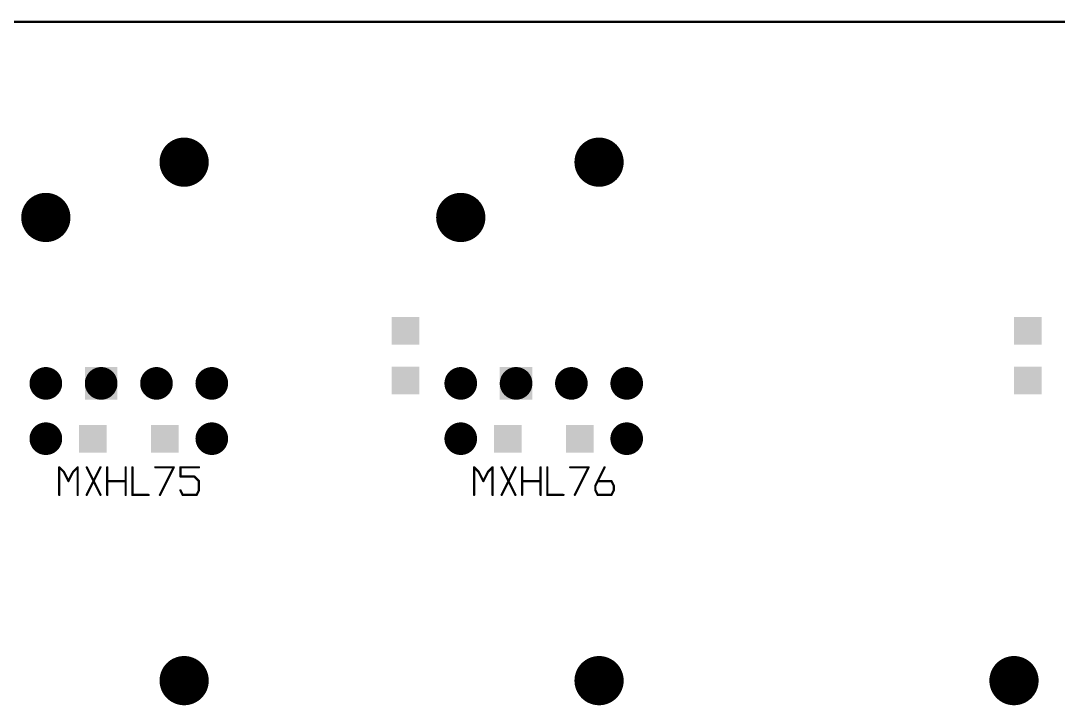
# Model space of a CAD drawing. Header units: millimetres. Extents: x 451 to 799, y 260 to 388.
# Drawn here: x 531.84 to 579.47, y 351.12 to 382.56 of the extents above; entities that cross this region are included whole.
import ezdxf

# ---------------------------------------------------------------- set-up
doc = ezdxf.new("R2010")
doc.units = ezdxf.units.MM
for name, color, linetype in [('3_A_', 4, 'Continuous'), ('4_A_', 54, 'Continuous'), ('5_A_', 7, 'Continuous'), ('8_A_', 3, 'Continuous')]:
    doc.layers.add(name, color=color, linetype=linetype)

# ---------------------------------------------------------------- blocks, each defined once
blk = doc.blocks.new('D24ROUND1_4986X1_4986')
blk.add_lwpolyline([(0.37465, 0, 0.7493, 0.7493, 1), (-0.37465, 0, 0.7493, 0.7493, 1), (0.37465, 0, 0.7493, 0.7493, 0)], format="xyseb")
blk = doc.blocks.new('D25ROUND2_2606X2_2606')
blk.add_lwpolyline([(0.56515, 0, 1.1303, 1.1303, 1), (-0.56515, 0, 1.1303, 1.1303, 1), (0.56515, 0, 1.1303, 1.1303, 0)], format="xyseb")
blk = doc.blocks.new('D16SQUARE1_27X1_27')
blk.add_solid([(-0.635, -0.635), (0.635, -0.635), (-0.635, 0.635), (0.635, 0.635)])
blk = doc.blocks.new('D41SQUARE1_4986X1_4986')
blk.add_solid([(-0.7493, -0.7493), (0.7493, -0.7493), (-0.7493, 0.7493), (0.7493, 0.7493)])

msp = doc.modelspace()

# ---------------------------------------------------------------- linework, layer by layer
at = {"layer": '5_A_'}
for points in [[(533.816, 361.843, 0.102, 0.102, 0), (533.605, 362.054, 0.102, 0.102, 0)], [(533.605, 362.054, 0.102, 0.102, 0), (533.605, 360.784, 0.102, 0.102, 0)], [(534.451, 362.054, 0.102, 0.102, 0), (534.24, 361.843, 0.102, 0.102, 0)], [(534.451, 360.784, 0.102, 0.102, 0), (534.451, 362.054, 0.102, 0.102, 0)], [(535.5, 360.784, 0.102, 0.102, 0), (534.865, 362.054, 0.102, 0.102, 0)], [(535.5, 362.054, 0.102, 0.102, 0), (534.865, 360.784, 0.102, 0.102, 0)], [(535.81, 360.784, 0.102, 0.102, 0), (535.81, 362.054, 0.102, 0.102, 0)], [(536.655, 360.784, 0.102, 0.102, 0), (536.655, 362.054, 0.102, 0.102, 0)], [(536.965, 360.784, 0.102, 0.102, 0), (536.965, 362.054, 0.102, 0.102, 0)], [(538.863, 362.054, 0.102, 0.102, 0), (538.014, 362.054, 0.102, 0.102, 0)], [(538.228, 360.784, 0.102, 0.102, 0), (538.863, 362.054, 0.102, 0.102, 0)], [(539.17, 361.633, 0.102, 0.102, 0), (539.17, 362.054, 0.102, 0.102, 0)], [(539.17, 362.054, 0.102, 0.102, 0), (540.018, 362.054, 0.102, 0.102, 0)], [(552.866, 361.843, 0.102, 0.102, 0), (552.655, 362.054, 0.102, 0.102, 0)], [(552.655, 362.054, 0.102, 0.102, 0), (552.655, 360.784, 0.102, 0.102, 0)], [(553.501, 362.054, 0.102, 0.102, 0), (553.29, 361.843, 0.102, 0.102, 0)], [(553.501, 360.784, 0.102, 0.102, 0), (553.501, 362.054, 0.102, 0.102, 0)], [(554.55, 360.784, 0.102, 0.102, 0), (553.915, 362.054, 0.102, 0.102, 0)], [(554.55, 362.054, 0.102, 0.102, 0), (553.915, 360.784, 0.102, 0.102, 0)], [(554.86, 360.784, 0.102, 0.102, 0), (554.86, 362.054, 0.102, 0.102, 0)], [(555.705, 360.784, 0.102, 0.102, 0), (555.705, 362.054, 0.102, 0.102, 0)], [(556.015, 360.784, 0.102, 0.102, 0), (556.015, 362.054, 0.102, 0.102, 0)], [(557.913, 362.054, 0.102, 0.102, 0), (557.064, 362.054, 0.102, 0.102, 0)], [(557.278, 360.784, 0.102, 0.102, 0), (557.913, 362.054, 0.102, 0.102, 0)], [(558.22, 361.208, 0.102, 0.102, 0), (558.644, 362.054, 0.102, 0.102, 0)], [(534.026, 361.419, 0.102, 0.102, 0), (533.816, 361.843, 0.102, 0.102, 0)], [(534.24, 361.843, 0.102, 0.102, 0), (534.026, 361.419, 0.102, 0.102, 0)], [(539.805, 361.633, 0.102, 0.102, 0), (539.17, 361.633, 0.102, 0.102, 0)], [(540.018, 361.419, 0.102, 0.102, 0), (539.805, 361.633, 0.102, 0.102, 0)], [(553.076, 361.419, 0.102, 0.102, 0), (552.866, 361.843, 0.102, 0.102, 0)], [(553.29, 361.843, 0.102, 0.102, 0), (553.076, 361.419, 0.102, 0.102, 0)], [(536.655, 361.419, 0.102, 0.102, 0), (535.81, 361.419, 0.102, 0.102, 0)], [(540.018, 360.998, 0.102, 0.102, 0), (540.018, 361.419, 0.102, 0.102, 0)], [(555.705, 361.419, 0.102, 0.102, 0), (554.86, 361.419, 0.102, 0.102, 0)], [(558.22, 360.998, 0.102, 0.102, 0), (558.22, 361.208, 0.102, 0.102, 0)], [(558.327, 361.419, 0.102, 0.102, 0), (558.962, 361.419, 0.102, 0.102, 0)], [(558.962, 361.419, 0.102, 0.102, 0), (559.068, 361.208, 0.102, 0.102, 0)], [(559.068, 361.208, 0.102, 0.102, 0), (559.068, 360.998, 0.102, 0.102, 0)], [(537.707, 360.784, 0.102, 0.102, 0), (536.965, 360.784, 0.102, 0.102, 0)], [(539.17, 360.998, 0.102, 0.102, 0), (539.277, 360.784, 0.102, 0.102, 0)], [(539.277, 360.784, 0.102, 0.102, 0), (539.912, 360.784, 0.102, 0.102, 0)], [(539.912, 360.784, 0.102, 0.102, 0), (540.018, 360.998, 0.102, 0.102, 0)], [(556.757, 360.784, 0.102, 0.102, 0), (556.015, 360.784, 0.102, 0.102, 0)], [(558.327, 360.784, 0.102, 0.102, 0), (558.22, 360.998, 0.102, 0.102, 0)], [(558.962, 360.784, 0.102, 0.102, 0), (558.327, 360.784, 0.102, 0.102, 0)], [(559.068, 360.998, 0.102, 0.102, 0), (558.962, 360.784, 0.102, 0.102, 0)]]:
    msp.add_lwpolyline(points, format="xyseb", dxfattribs=at)
for points in [[(533.579, 362.054, 0.0508, 0.0508, 1), (533.63, 362.054, 0.0508, 0.0508, 1), (533.579, 362.054, 0.0508, 0.0508, 0)], [(533.579, 362.054, 0.0508, 0.0508, 1), (533.63, 362.054, 0.0508, 0.0508, 1), (533.579, 362.054, 0.0508, 0.0508, 0)], [(533.579, 362.054, 0.0508, 0.0508, 1), (533.63, 362.054, 0.0508, 0.0508, 1), (533.579, 362.054, 0.0508, 0.0508, 0)], [(534.425, 362.054, 0.0508, 0.0508, 1), (534.476, 362.054, 0.0508, 0.0508, 1), (534.425, 362.054, 0.0508, 0.0508, 0)], [(534.425, 362.054, 0.0508, 0.0508, 1), (534.476, 362.054, 0.0508, 0.0508, 1), (534.425, 362.054, 0.0508, 0.0508, 0)], [(534.425, 362.054, 0.0508, 0.0508, 1), (534.476, 362.054, 0.0508, 0.0508, 1), (534.425, 362.054, 0.0508, 0.0508, 0)], [(534.839, 362.054, 0.0508, 0.0508, 1), (534.89, 362.054, 0.0508, 0.0508, 1), (534.839, 362.054, 0.0508, 0.0508, 0)], [(534.839, 362.054, 0.0508, 0.0508, 1), (534.89, 362.054, 0.0508, 0.0508, 1), (534.839, 362.054, 0.0508, 0.0508, 0)], [(535.474, 362.054, 0.0508, 0.0508, 1), (535.525, 362.054, 0.0508, 0.0508, 1), (535.474, 362.054, 0.0508, 0.0508, 0)], [(535.784, 362.054, 0.0508, 0.0508, 1), (535.835, 362.054, 0.0508, 0.0508, 1), (535.784, 362.054, 0.0508, 0.0508, 0)], [(535.784, 362.054, 0.0508, 0.0508, 1), (535.835, 362.054, 0.0508, 0.0508, 1), (535.784, 362.054, 0.0508, 0.0508, 0)], [(536.63, 362.054, 0.0508, 0.0508, 1), (536.681, 362.054, 0.0508, 0.0508, 1), (536.63, 362.054, 0.0508, 0.0508, 0)], [(536.63, 362.054, 0.0508, 0.0508, 1), (536.681, 362.054, 0.0508, 0.0508, 1), (536.63, 362.054, 0.0508, 0.0508, 0)], [(536.94, 362.054, 0.0508, 0.0508, 1), (536.991, 362.054, 0.0508, 0.0508, 1), (536.94, 362.054, 0.0508, 0.0508, 0)], [(536.94, 362.054, 0.0508, 0.0508, 1), (536.991, 362.054, 0.0508, 0.0508, 1), (536.94, 362.054, 0.0508, 0.0508, 0)], [(537.989, 362.054, 0.0508, 0.0508, 1), (538.04, 362.054, 0.0508, 0.0508, 1), (537.989, 362.054, 0.0508, 0.0508, 0)], [(537.989, 362.054, 0.0508, 0.0508, 1), (538.04, 362.054, 0.0508, 0.0508, 1), (537.989, 362.054, 0.0508, 0.0508, 0)], [(538.837, 362.054, 0.0508, 0.0508, 1), (538.888, 362.054, 0.0508, 0.0508, 1), (538.837, 362.054, 0.0508, 0.0508, 0)], [(538.837, 362.054, 0.0508, 0.0508, 1), (538.888, 362.054, 0.0508, 0.0508, 1), (538.837, 362.054, 0.0508, 0.0508, 0)], [(538.837, 362.054, 0.0508, 0.0508, 1), (538.888, 362.054, 0.0508, 0.0508, 1), (538.837, 362.054, 0.0508, 0.0508, 0)], [(539.145, 362.054, 0.0508, 0.0508, 1), (539.195, 362.054, 0.0508, 0.0508, 1), (539.145, 362.054, 0.0508, 0.0508, 0)], [(539.145, 362.054, 0.0508, 0.0508, 1), (539.195, 362.054, 0.0508, 0.0508, 1), (539.145, 362.054, 0.0508, 0.0508, 0)], [(539.145, 362.054, 0.0508, 0.0508, 1), (539.195, 362.054, 0.0508, 0.0508, 1), (539.145, 362.054, 0.0508, 0.0508, 0)], [(539.993, 362.054, 0.0508, 0.0508, 1), (540.044, 362.054, 0.0508, 0.0508, 1), (539.993, 362.054, 0.0508, 0.0508, 0)], [(539.993, 362.054, 0.0508, 0.0508, 1), (540.044, 362.054, 0.0508, 0.0508, 1), (539.993, 362.054, 0.0508, 0.0508, 0)], [(552.629, 362.054, 0.0508, 0.0508, 1), (552.68, 362.054, 0.0508, 0.0508, 1), (552.629, 362.054, 0.0508, 0.0508, 0)], [(552.629, 362.054, 0.0508, 0.0508, 1), (552.68, 362.054, 0.0508, 0.0508, 1), (552.629, 362.054, 0.0508, 0.0508, 0)], [(552.629, 362.054, 0.0508, 0.0508, 1), (552.68, 362.054, 0.0508, 0.0508, 1), (552.629, 362.054, 0.0508, 0.0508, 0)], [(553.475, 362.054, 0.0508, 0.0508, 1), (553.526, 362.054, 0.0508, 0.0508, 1), (553.475, 362.054, 0.0508, 0.0508, 0)], [(553.475, 362.054, 0.0508, 0.0508, 1), (553.526, 362.054, 0.0508, 0.0508, 1), (553.475, 362.054, 0.0508, 0.0508, 0)], [(553.475, 362.054, 0.0508, 0.0508, 1), (553.526, 362.054, 0.0508, 0.0508, 1), (553.475, 362.054, 0.0508, 0.0508, 0)], [(553.889, 362.054, 0.0508, 0.0508, 1), (553.94, 362.054, 0.0508, 0.0508, 1), (553.889, 362.054, 0.0508, 0.0508, 0)], [(553.889, 362.054, 0.0508, 0.0508, 1), (553.94, 362.054, 0.0508, 0.0508, 1), (553.889, 362.054, 0.0508, 0.0508, 0)], [(554.524, 362.054, 0.0508, 0.0508, 1), (554.575, 362.054, 0.0508, 0.0508, 1), (554.524, 362.054, 0.0508, 0.0508, 0)], [(554.834, 362.054, 0.0508, 0.0508, 1), (554.885, 362.054, 0.0508, 0.0508, 1), (554.834, 362.054, 0.0508, 0.0508, 0)], [(554.834, 362.054, 0.0508, 0.0508, 1), (554.885, 362.054, 0.0508, 0.0508, 1), (554.834, 362.054, 0.0508, 0.0508, 0)], [(555.68, 362.054, 0.0508, 0.0508, 1), (555.731, 362.054, 0.0508, 0.0508, 1), (555.68, 362.054, 0.0508, 0.0508, 0)], [(555.68, 362.054, 0.0508, 0.0508, 1), (555.731, 362.054, 0.0508, 0.0508, 1), (555.68, 362.054, 0.0508, 0.0508, 0)], [(555.99, 362.054, 0.0508, 0.0508, 1), (556.041, 362.054, 0.0508, 0.0508, 1), (555.99, 362.054, 0.0508, 0.0508, 0)], [(555.99, 362.054, 0.0508, 0.0508, 1), (556.041, 362.054, 0.0508, 0.0508, 1), (555.99, 362.054, 0.0508, 0.0508, 0)], [(557.039, 362.054, 0.0508, 0.0508, 1), (557.09, 362.054, 0.0508, 0.0508, 1), (557.039, 362.054, 0.0508, 0.0508, 0)], [(557.039, 362.054, 0.0508, 0.0508, 1), (557.09, 362.054, 0.0508, 0.0508, 1), (557.039, 362.054, 0.0508, 0.0508, 0)], [(557.887, 362.054, 0.0508, 0.0508, 1), (557.938, 362.054, 0.0508, 0.0508, 1), (557.887, 362.054, 0.0508, 0.0508, 0)], [(557.887, 362.054, 0.0508, 0.0508, 1), (557.938, 362.054, 0.0508, 0.0508, 1), (557.887, 362.054, 0.0508, 0.0508, 0)], [(557.887, 362.054, 0.0508, 0.0508, 1), (557.938, 362.054, 0.0508, 0.0508, 1), (557.887, 362.054, 0.0508, 0.0508, 0)], [(558.619, 362.054, 0.0508, 0.0508, 1), (558.67, 362.054, 0.0508, 0.0508, 1), (558.619, 362.054, 0.0508, 0.0508, 0)], [(558.619, 362.054, 0.0508, 0.0508, 1), (558.67, 362.054, 0.0508, 0.0508, 1), (558.619, 362.054, 0.0508, 0.0508, 0)], [(533.79, 361.843, 0.0508, 0.0508, 1), (533.841, 361.843, 0.0508, 0.0508, 1), (533.79, 361.843, 0.0508, 0.0508, 0)], [(533.79, 361.843, 0.0508, 0.0508, 1), (533.841, 361.843, 0.0508, 0.0508, 1), (533.79, 361.843, 0.0508, 0.0508, 0)], [(533.79, 361.843, 0.0508, 0.0508, 1), (533.841, 361.843, 0.0508, 0.0508, 1), (533.79, 361.843, 0.0508, 0.0508, 0)], [(534.214, 361.843, 0.0508, 0.0508, 1), (534.265, 361.843, 0.0508, 0.0508, 1), (534.214, 361.843, 0.0508, 0.0508, 0)], [(534.214, 361.843, 0.0508, 0.0508, 1), (534.265, 361.843, 0.0508, 0.0508, 1), (534.214, 361.843, 0.0508, 0.0508, 0)], [(534.214, 361.843, 0.0508, 0.0508, 1), (534.265, 361.843, 0.0508, 0.0508, 1), (534.214, 361.843, 0.0508, 0.0508, 0)], [(539.145, 361.633, 0.0508, 0.0508, 1), (539.195, 361.633, 0.0508, 0.0508, 1), (539.145, 361.633, 0.0508, 0.0508, 0)], [(539.145, 361.633, 0.0508, 0.0508, 1), (539.195, 361.633, 0.0508, 0.0508, 1), (539.145, 361.633, 0.0508, 0.0508, 0)], [(539.145, 361.633, 0.0508, 0.0508, 1), (539.195, 361.633, 0.0508, 0.0508, 1), (539.145, 361.633, 0.0508, 0.0508, 0)], [(539.78, 361.633, 0.0508, 0.0508, 1), (539.83, 361.633, 0.0508, 0.0508, 1), (539.78, 361.633, 0.0508, 0.0508, 0)], [(539.78, 361.633, 0.0508, 0.0508, 1), (539.83, 361.633, 0.0508, 0.0508, 1), (539.78, 361.633, 0.0508, 0.0508, 0)], [(539.78, 361.633, 0.0508, 0.0508, 1), (539.83, 361.633, 0.0508, 0.0508, 1), (539.78, 361.633, 0.0508, 0.0508, 0)], [(552.84, 361.843, 0.0508, 0.0508, 1), (552.891, 361.843, 0.0508, 0.0508, 1), (552.84, 361.843, 0.0508, 0.0508, 0)], [(552.84, 361.843, 0.0508, 0.0508, 1), (552.891, 361.843, 0.0508, 0.0508, 1), (552.84, 361.843, 0.0508, 0.0508, 0)], [(552.84, 361.843, 0.0508, 0.0508, 1), (552.891, 361.843, 0.0508, 0.0508, 1), (552.84, 361.843, 0.0508, 0.0508, 0)], [(553.264, 361.843, 0.0508, 0.0508, 1), (553.315, 361.843, 0.0508, 0.0508, 1), (553.264, 361.843, 0.0508, 0.0508, 0)], [(553.264, 361.843, 0.0508, 0.0508, 1), (553.315, 361.843, 0.0508, 0.0508, 1), (553.264, 361.843, 0.0508, 0.0508, 0)], [(553.264, 361.843, 0.0508, 0.0508, 1), (553.315, 361.843, 0.0508, 0.0508, 1), (553.264, 361.843, 0.0508, 0.0508, 0)], [(534.001, 361.419, 0.0508, 0.0508, 1), (534.052, 361.419, 0.0508, 0.0508, 1), (534.001, 361.419, 0.0508, 0.0508, 0)], [(534.001, 361.419, 0.0508, 0.0508, 1), (534.052, 361.419, 0.0508, 0.0508, 1), (534.001, 361.419, 0.0508, 0.0508, 0)], [(534.001, 361.419, 0.0508, 0.0508, 1), (534.052, 361.419, 0.0508, 0.0508, 1), (534.001, 361.419, 0.0508, 0.0508, 0)], [(535.784, 361.419, 0.0508, 0.0508, 1), (535.835, 361.419, 0.0508, 0.0508, 1), (535.784, 361.419, 0.0508, 0.0508, 0)], [(535.784, 361.419, 0.0508, 0.0508, 1), (535.835, 361.419, 0.0508, 0.0508, 1), (535.784, 361.419, 0.0508, 0.0508, 0)], [(536.63, 361.419, 0.0508, 0.0508, 1), (536.681, 361.419, 0.0508, 0.0508, 1), (536.63, 361.419, 0.0508, 0.0508, 0)], [(539.993, 361.419, 0.0508, 0.0508, 1), (540.044, 361.419, 0.0508, 0.0508, 1), (539.993, 361.419, 0.0508, 0.0508, 0)], [(539.993, 361.419, 0.0508, 0.0508, 1), (540.044, 361.419, 0.0508, 0.0508, 1), (539.993, 361.419, 0.0508, 0.0508, 0)], [(539.993, 361.419, 0.0508, 0.0508, 1), (540.044, 361.419, 0.0508, 0.0508, 1), (539.993, 361.419, 0.0508, 0.0508, 0)], [(553.051, 361.419, 0.0508, 0.0508, 1), (553.102, 361.419, 0.0508, 0.0508, 1), (553.051, 361.419, 0.0508, 0.0508, 0)], [(553.051, 361.419, 0.0508, 0.0508, 1), (553.102, 361.419, 0.0508, 0.0508, 1), (553.051, 361.419, 0.0508, 0.0508, 0)], [(553.051, 361.419, 0.0508, 0.0508, 1), (553.102, 361.419, 0.0508, 0.0508, 1), (553.051, 361.419, 0.0508, 0.0508, 0)], [(554.834, 361.419, 0.0508, 0.0508, 1), (554.885, 361.419, 0.0508, 0.0508, 1), (554.834, 361.419, 0.0508, 0.0508, 0)], [(554.834, 361.419, 0.0508, 0.0508, 1), (554.885, 361.419, 0.0508, 0.0508, 1), (554.834, 361.419, 0.0508, 0.0508, 0)], [(555.68, 361.419, 0.0508, 0.0508, 1), (555.731, 361.419, 0.0508, 0.0508, 1), (555.68, 361.419, 0.0508, 0.0508, 0)], [(558.195, 361.208, 0.0508, 0.0508, 1), (558.245, 361.208, 0.0508, 0.0508, 1), (558.195, 361.208, 0.0508, 0.0508, 0)], [(558.195, 361.208, 0.0508, 0.0508, 1), (558.245, 361.208, 0.0508, 0.0508, 1), (558.195, 361.208, 0.0508, 0.0508, 0)], [(558.195, 361.208, 0.0508, 0.0508, 1), (558.245, 361.208, 0.0508, 0.0508, 1), (558.195, 361.208, 0.0508, 0.0508, 0)], [(558.301, 361.419, 0.0508, 0.0508, 1), (558.352, 361.419, 0.0508, 0.0508, 1), (558.301, 361.419, 0.0508, 0.0508, 0)], [(558.936, 361.419, 0.0508, 0.0508, 1), (558.987, 361.419, 0.0508, 0.0508, 1), (558.936, 361.419, 0.0508, 0.0508, 0)], [(558.936, 361.419, 0.0508, 0.0508, 1), (558.987, 361.419, 0.0508, 0.0508, 1), (558.936, 361.419, 0.0508, 0.0508, 0)], [(558.936, 361.419, 0.0508, 0.0508, 1), (558.987, 361.419, 0.0508, 0.0508, 1), (558.936, 361.419, 0.0508, 0.0508, 0)], [(559.043, 361.208, 0.0508, 0.0508, 1), (559.094, 361.208, 0.0508, 0.0508, 1), (559.043, 361.208, 0.0508, 0.0508, 0)], [(559.043, 361.208, 0.0508, 0.0508, 1), (559.094, 361.208, 0.0508, 0.0508, 1), (559.043, 361.208, 0.0508, 0.0508, 0)], [(559.043, 361.208, 0.0508, 0.0508, 1), (559.094, 361.208, 0.0508, 0.0508, 1), (559.043, 361.208, 0.0508, 0.0508, 0)], [(533.579, 360.784, 0.0508, 0.0508, 1), (533.63, 360.784, 0.0508, 0.0508, 1), (533.579, 360.784, 0.0508, 0.0508, 0)], [(533.579, 360.784, 0.0508, 0.0508, 1), (533.63, 360.784, 0.0508, 0.0508, 1), (533.579, 360.784, 0.0508, 0.0508, 0)], [(534.425, 360.784, 0.0508, 0.0508, 1), (534.476, 360.784, 0.0508, 0.0508, 1), (534.425, 360.784, 0.0508, 0.0508, 0)], [(534.839, 360.784, 0.0508, 0.0508, 1), (534.89, 360.784, 0.0508, 0.0508, 1), (534.839, 360.784, 0.0508, 0.0508, 0)], [(534.839, 360.784, 0.0508, 0.0508, 1), (534.89, 360.784, 0.0508, 0.0508, 1), (534.839, 360.784, 0.0508, 0.0508, 0)], [(535.474, 360.784, 0.0508, 0.0508, 1), (535.525, 360.784, 0.0508, 0.0508, 1), (535.474, 360.784, 0.0508, 0.0508, 0)], [(535.784, 360.784, 0.0508, 0.0508, 1), (535.835, 360.784, 0.0508, 0.0508, 1), (535.784, 360.784, 0.0508, 0.0508, 0)], [(536.63, 360.784, 0.0508, 0.0508, 1), (536.681, 360.784, 0.0508, 0.0508, 1), (536.63, 360.784, 0.0508, 0.0508, 0)], [(536.94, 360.784, 0.0508, 0.0508, 1), (536.991, 360.784, 0.0508, 0.0508, 1), (536.94, 360.784, 0.0508, 0.0508, 0)], [(536.94, 360.784, 0.0508, 0.0508, 1), (536.991, 360.784, 0.0508, 0.0508, 1), (536.94, 360.784, 0.0508, 0.0508, 0)], [(536.94, 360.784, 0.0508, 0.0508, 1), (536.991, 360.784, 0.0508, 0.0508, 1), (536.94, 360.784, 0.0508, 0.0508, 0)], [(537.682, 360.784, 0.0508, 0.0508, 1), (537.732, 360.784, 0.0508, 0.0508, 1), (537.682, 360.784, 0.0508, 0.0508, 0)], [(538.202, 360.784, 0.0508, 0.0508, 1), (538.253, 360.784, 0.0508, 0.0508, 1), (538.202, 360.784, 0.0508, 0.0508, 0)], [(539.145, 360.998, 0.0508, 0.0508, 1), (539.195, 360.998, 0.0508, 0.0508, 1), (539.145, 360.998, 0.0508, 0.0508, 0)], [(539.251, 360.784, 0.0508, 0.0508, 1), (539.302, 360.784, 0.0508, 0.0508, 1), (539.251, 360.784, 0.0508, 0.0508, 0)], [(539.251, 360.784, 0.0508, 0.0508, 1), (539.302, 360.784, 0.0508, 0.0508, 1), (539.251, 360.784, 0.0508, 0.0508, 0)], [(539.251, 360.784, 0.0508, 0.0508, 1), (539.302, 360.784, 0.0508, 0.0508, 1), (539.251, 360.784, 0.0508, 0.0508, 0)], [(539.886, 360.784, 0.0508, 0.0508, 1), (539.937, 360.784, 0.0508, 0.0508, 1), (539.886, 360.784, 0.0508, 0.0508, 0)], [(539.886, 360.784, 0.0508, 0.0508, 1), (539.937, 360.784, 0.0508, 0.0508, 1), (539.886, 360.784, 0.0508, 0.0508, 0)], [(539.886, 360.784, 0.0508, 0.0508, 1), (539.937, 360.784, 0.0508, 0.0508, 1), (539.886, 360.784, 0.0508, 0.0508, 0)], [(539.993, 360.998, 0.0508, 0.0508, 1), (540.044, 360.998, 0.0508, 0.0508, 1), (539.993, 360.998, 0.0508, 0.0508, 0)], [(539.993, 360.998, 0.0508, 0.0508, 1), (540.044, 360.998, 0.0508, 0.0508, 1), (539.993, 360.998, 0.0508, 0.0508, 0)], [(539.993, 360.998, 0.0508, 0.0508, 1), (540.044, 360.998, 0.0508, 0.0508, 1), (539.993, 360.998, 0.0508, 0.0508, 0)], [(552.629, 360.784, 0.0508, 0.0508, 1), (552.68, 360.784, 0.0508, 0.0508, 1), (552.629, 360.784, 0.0508, 0.0508, 0)], [(552.629, 360.784, 0.0508, 0.0508, 1), (552.68, 360.784, 0.0508, 0.0508, 1), (552.629, 360.784, 0.0508, 0.0508, 0)], [(553.475, 360.784, 0.0508, 0.0508, 1), (553.526, 360.784, 0.0508, 0.0508, 1), (553.475, 360.784, 0.0508, 0.0508, 0)], [(553.889, 360.784, 0.0508, 0.0508, 1), (553.94, 360.784, 0.0508, 0.0508, 1), (553.889, 360.784, 0.0508, 0.0508, 0)], [(553.889, 360.784, 0.0508, 0.0508, 1), (553.94, 360.784, 0.0508, 0.0508, 1), (553.889, 360.784, 0.0508, 0.0508, 0)], [(554.524, 360.784, 0.0508, 0.0508, 1), (554.575, 360.784, 0.0508, 0.0508, 1), (554.524, 360.784, 0.0508, 0.0508, 0)], [(554.834, 360.784, 0.0508, 0.0508, 1), (554.885, 360.784, 0.0508, 0.0508, 1), (554.834, 360.784, 0.0508, 0.0508, 0)], [(555.68, 360.784, 0.0508, 0.0508, 1), (555.731, 360.784, 0.0508, 0.0508, 1), (555.68, 360.784, 0.0508, 0.0508, 0)], [(555.99, 360.784, 0.0508, 0.0508, 1), (556.041, 360.784, 0.0508, 0.0508, 1), (555.99, 360.784, 0.0508, 0.0508, 0)], [(555.99, 360.784, 0.0508, 0.0508, 1), (556.041, 360.784, 0.0508, 0.0508, 1), (555.99, 360.784, 0.0508, 0.0508, 0)], [(555.99, 360.784, 0.0508, 0.0508, 1), (556.041, 360.784, 0.0508, 0.0508, 1), (555.99, 360.784, 0.0508, 0.0508, 0)], [(556.732, 360.784, 0.0508, 0.0508, 1), (556.782, 360.784, 0.0508, 0.0508, 1), (556.732, 360.784, 0.0508, 0.0508, 0)], [(557.252, 360.784, 0.0508, 0.0508, 1), (557.303, 360.784, 0.0508, 0.0508, 1), (557.252, 360.784, 0.0508, 0.0508, 0)], [(558.195, 360.998, 0.0508, 0.0508, 1), (558.245, 360.998, 0.0508, 0.0508, 1), (558.195, 360.998, 0.0508, 0.0508, 0)], [(558.195, 360.998, 0.0508, 0.0508, 1), (558.245, 360.998, 0.0508, 0.0508, 1), (558.195, 360.998, 0.0508, 0.0508, 0)], [(558.195, 360.998, 0.0508, 0.0508, 1), (558.245, 360.998, 0.0508, 0.0508, 1), (558.195, 360.998, 0.0508, 0.0508, 0)], [(558.301, 360.784, 0.0508, 0.0508, 1), (558.352, 360.784, 0.0508, 0.0508, 1), (558.301, 360.784, 0.0508, 0.0508, 0)], [(558.301, 360.784, 0.0508, 0.0508, 1), (558.352, 360.784, 0.0508, 0.0508, 1), (558.301, 360.784, 0.0508, 0.0508, 0)], [(558.301, 360.784, 0.0508, 0.0508, 1), (558.352, 360.784, 0.0508, 0.0508, 1), (558.301, 360.784, 0.0508, 0.0508, 0)], [(558.936, 360.784, 0.0508, 0.0508, 1), (558.987, 360.784, 0.0508, 0.0508, 1), (558.936, 360.784, 0.0508, 0.0508, 0)], [(558.936, 360.784, 0.0508, 0.0508, 1), (558.987, 360.784, 0.0508, 0.0508, 1), (558.936, 360.784, 0.0508, 0.0508, 0)], [(558.936, 360.784, 0.0508, 0.0508, 1), (558.987, 360.784, 0.0508, 0.0508, 1), (558.936, 360.784, 0.0508, 0.0508, 0)], [(559.043, 360.998, 0.0508, 0.0508, 1), (559.094, 360.998, 0.0508, 0.0508, 1), (559.043, 360.998, 0.0508, 0.0508, 0)], [(559.043, 360.998, 0.0508, 0.0508, 1), (559.094, 360.998, 0.0508, 0.0508, 1), (559.043, 360.998, 0.0508, 0.0508, 0)], [(559.043, 360.998, 0.0508, 0.0508, 1), (559.094, 360.998, 0.0508, 0.0508, 1), (559.043, 360.998, 0.0508, 0.0508, 0)]]:
    msp.add_lwpolyline(points, format="xyseb", close=True, dxfattribs=at)
at = {"layer": '8_A_'}
msp.add_lwpolyline([(609.437, 382.511, 0.102, 0.102, 0), (530.836, 382.511, 0.102, 0.102, 0)], format="xyseb", dxfattribs=at)

# ---------------------------------------------------------------- block references
at = {"layer": '3_A_'}
for name, p in [('D25ROUND2_2606X2_2606', (539.34, 376.067)), ('D25ROUND2_2606X2_2606', (558.39, 376.067)), ('D25ROUND2_2606X2_2606', (532.99, 373.527)), ('D25ROUND2_2606X2_2606', (552.04, 373.527)), ('D24ROUND1_4986X1_4986', (532.99, 365.907)), ('D24ROUND1_4986X1_4986', (535.53, 365.907)), ('D24ROUND1_4986X1_4986', (538.07, 365.907)), ('D24ROUND1_4986X1_4986', (540.61, 365.907)), ('D24ROUND1_4986X1_4986', (552.04, 365.907)), ('D24ROUND1_4986X1_4986', (554.58, 365.907)), ('D24ROUND1_4986X1_4986', (557.12, 365.907)), ('D24ROUND1_4986X1_4986', (559.66, 365.907)), ('D24ROUND1_4986X1_4986', (532.99, 363.367)), ('D24ROUND1_4986X1_4986', (540.61, 363.367)), ('D24ROUND1_4986X1_4986', (552.04, 363.367)), ('D24ROUND1_4986X1_4986', (559.66, 363.367)), ('D25ROUND2_2606X2_2606', (539.34, 352.255)), ('D25ROUND2_2606X2_2606', (558.39, 352.255)), ('D25ROUND2_2606X2_2606', (577.44, 352.255))]:
    msp.add_blockref(name, p, dxfattribs=at)
at = {"layer": '4_A_'}
for name, p in [('D25ROUND2_2606X2_2606', (539.34, 376.067)), ('D25ROUND2_2606X2_2606', (558.39, 376.067)), ('D25ROUND2_2606X2_2606', (532.99, 373.527)), ('D25ROUND2_2606X2_2606', (552.04, 373.527)), ('D16SQUARE1_27X1_27', (549.5, 368.32)), ('D16SQUARE1_27X1_27', (578.075, 368.32)), ('D24ROUND1_4986X1_4986', (532.99, 365.907)), ('D41SQUARE1_4986X1_4986', (535.53, 365.907)), ('D24ROUND1_4986X1_4986', (538.07, 365.907)), ('D24ROUND1_4986X1_4986', (540.61, 365.907)), ('D16SQUARE1_27X1_27', (549.5, 366.034)), ('D24ROUND1_4986X1_4986', (552.04, 365.907)), ('D41SQUARE1_4986X1_4986', (554.58, 365.907)), ('D24ROUND1_4986X1_4986', (557.12, 365.907)), ('D24ROUND1_4986X1_4986', (559.66, 365.907)), ('D16SQUARE1_27X1_27', (578.075, 366.034)), ('D24ROUND1_4986X1_4986', (532.99, 363.367)), ('D16SQUARE1_27X1_27', (535.149, 363.367)), ('D16SQUARE1_27X1_27', (538.451, 363.367)), ('D24ROUND1_4986X1_4986', (540.61, 363.367)), ('D24ROUND1_4986X1_4986', (552.04, 363.367)), ('D16SQUARE1_27X1_27', (554.199, 363.367)), ('D16SQUARE1_27X1_27', (557.501, 363.367)), ('D24ROUND1_4986X1_4986', (559.66, 363.367)), ('D25ROUND2_2606X2_2606', (539.34, 352.255)), ('D25ROUND2_2606X2_2606', (558.39, 352.255)), ('D25ROUND2_2606X2_2606', (577.44, 352.255))]:
    msp.add_blockref(name, p, dxfattribs=at)

doc.saveas('drawing.dxf')
